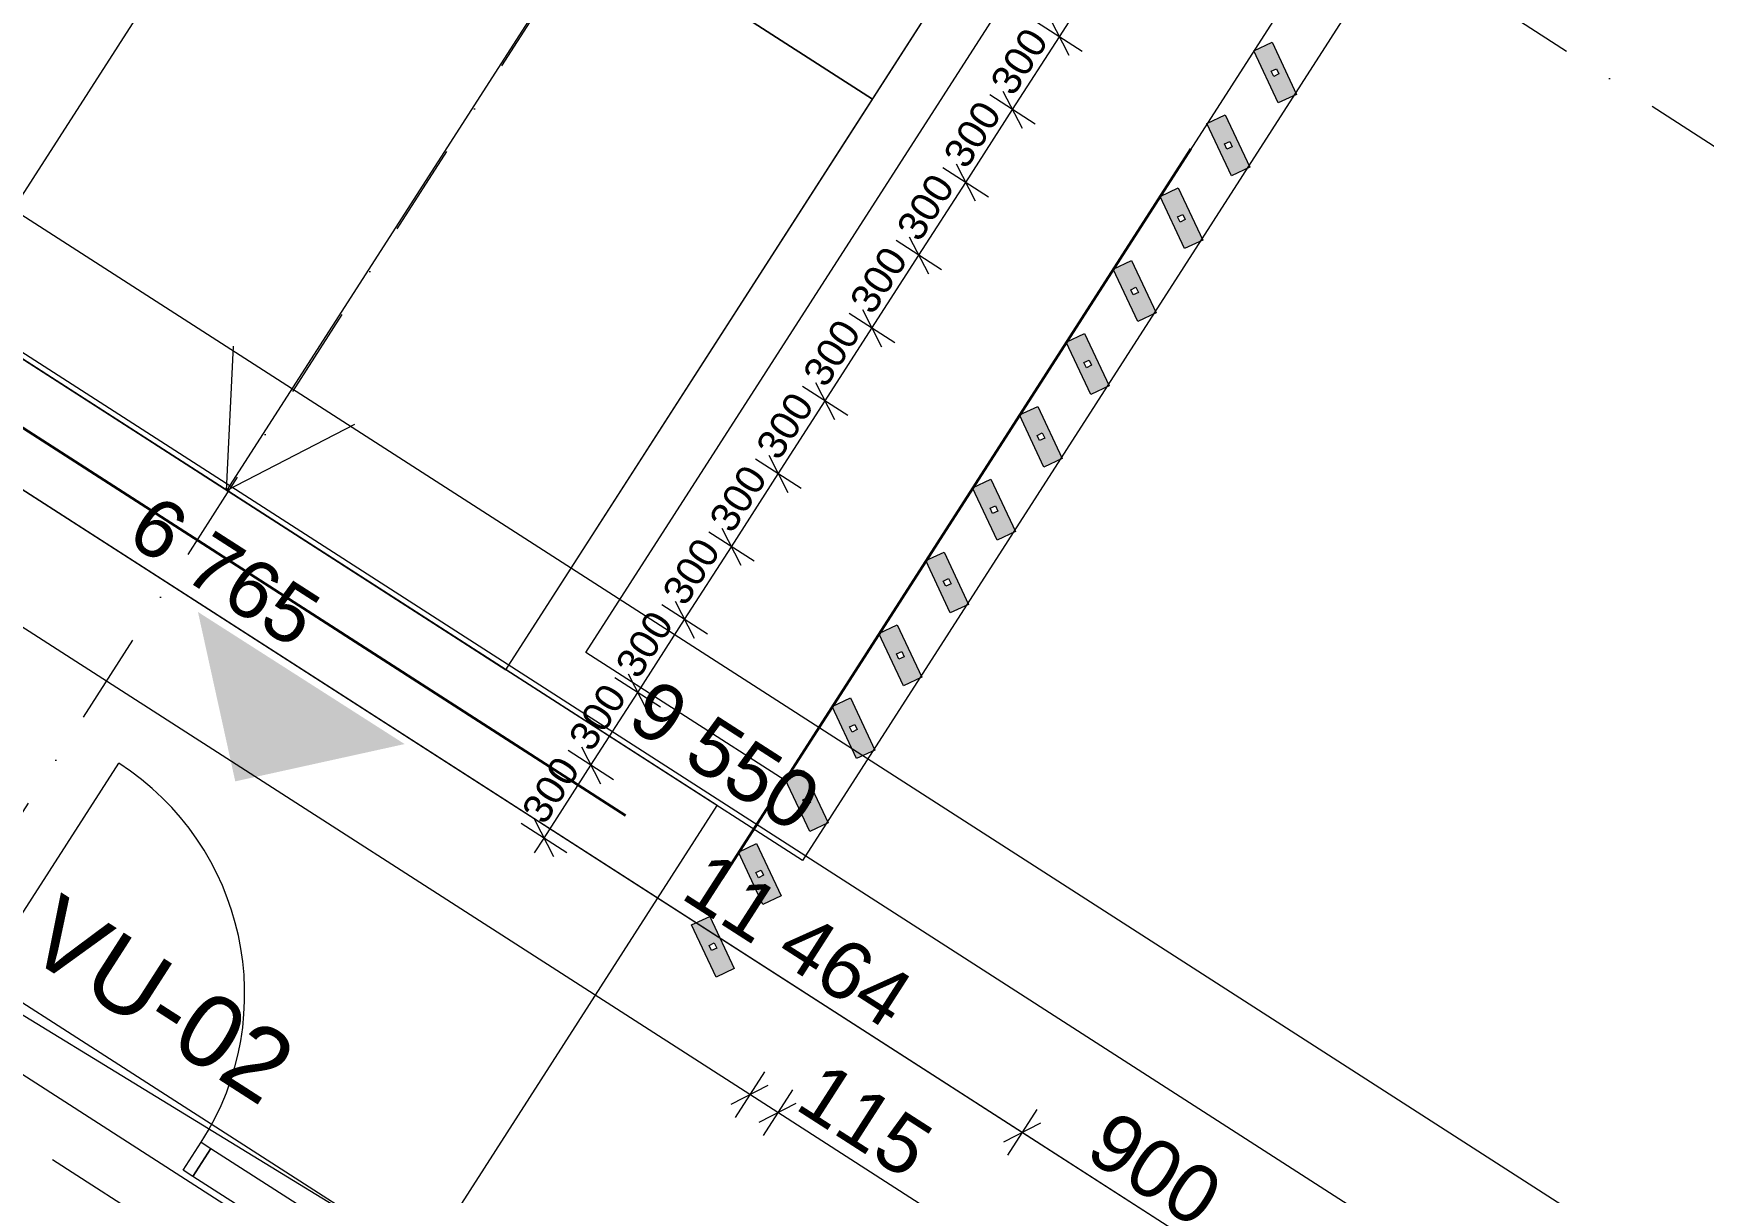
# Model space of a CAD drawing. Header units: millimetres. Extents: x 755110 to 820807, y -116979 to -66610.
# Drawn here: x 776763 to 782549, y -89749 to -85735 of the extents above; entities that cross this region are included whole.
import ezdxf

# ---------------------------------------------------------------- set-up
doc = ezdxf.new("R2010")
doc.units = ezdxf.units.MM
doc.header["$MEASUREMENT"] = 0
for name, pattern in [('Dot & Dashed', [670.277762, 317.5, -176.388889, 0, -176.388874]), ('Double Dashed', [1093.611073, 529.166651, -211.666656, 141.111112, -211.666656]), ('Katkoviiva', [6000, 3000, -3000]), ('Wipeout_Contour', [1000, 0, -1000])]:
    doc.linetypes.add(name, pattern=pattern)
for name, color, linetype, lineweight in [('New_0_Pen_No__1', 7, 'Continuous', 13), ('New_2D Drafting - General_Pen_No__21', 7, 'Continuous', 35), ('New_ARCHICAD Doors_Pen_No__1', 7, 'Continuous', 13), ('New_Dimensioning - General_Pen_No__1', 7, 'Continuous', 13), ('New_INT zoned_Pen_No__19', 255, 'Continuous', 0), ('New_Structural - Bearing_Pen_No__1', 7, 'Continuous', 13), ('New_Structural - Bearing_Pen_No__19', 255, 'Continuous', 0), ('PP_Pen_No__1', 7, 'Continuous', 13), ('PP_Pen_No__10', 134, 'Continuous', 18)]:
    doc.layers.add(name, color=color, linetype=linetype, lineweight=lineweight)
doc.layers.add('New_2D Drafting - General_Pen_No__8', color=7, linetype='Continuous', lineweight=35, true_color=0xa80f02)
doc.layers.add('New_Structural - Grid_Pen_No__61', color=7, linetype='Continuous', lineweight=20, true_color=0x6a6a6a)
doc.layers.add('New_Dimensioning - General', color=7, linetype='Continuous')
doc.layers.add('New_Structural - Bearing', color=7, linetype='Continuous')
doc.styles.add('GENERATED_STYLE_1', font='')
doc.styles.get('GENERATED_STYLE_1').set_extended_font_data('Arial')
doc.dimstyles.new('GENERATED_STYLE__1', dxfattribs={"dimtxt": 200, "dimasz": 95, "dimexe": 0.18, "dimexo": 0.0625, "dimgap": 0, "dimtad": 1, "dimdec": 0, "dimzin": 0, "dimdsep": 46, "dimtxsty": 'GENERATED_STYLE_1', "dimblk": 'ARROWHEAD_2', "dimblk1": 'ARROWHEAD_2', "dimblk2": 'ARROWHEAD_2', "dimcen": 0.09, "dimse1": 1, "dimse2": 1, "dimclrd": 7, "dimclre": 7, "dimclrt": 7, "dimadec": 0, "dimazin": 0, "dimtfac": 1, "dimtdec": 4, "dimtmove": 0, "dimatfit": 3, "dimfxl": 0, "dimtolj": 1, "dimtzin": 0, "dimarcsym": 0})
doc.dimstyles.new('GENERATED_STYLE__2', dxfattribs={"dimtxt": 100, "dimasz": 95, "dimexe": 0.18, "dimexo": 0.0625, "dimgap": 0, "dimtad": 1, "dimdec": 0, "dimzin": 0, "dimdsep": 46, "dimtxsty": 'GENERATED_STYLE_1', "dimblk": 'ARROWHEAD_2', "dimblk1": 'ARROWHEAD_2', "dimblk2": 'ARROWHEAD_2', "dimcen": 0.09, "dimse1": 1, "dimse2": 1, "dimclrd": 7, "dimclre": 7, "dimclrt": 7, "dimadec": 0, "dimazin": 0, "dimtfac": 1, "dimtdec": 4, "dimtmove": 0, "dimatfit": 3, "dimfxl": 0, "dimtolj": 1, "dimtzin": 0, "dimarcsym": 0})

# ---------------------------------------------------------------- blocks, each defined once
blk = doc.blocks.new('*D140')
at = {"layer": 'New_Dimensioning - General_Pen_No__1', "color": 7, "linetype": 'Continuous', "lineweight": 13}
for p, q in [((779277.5, -89505.5), (779405.8, -89439.4)), ((779392.3, -89393.6), (779290.9, -89551.3)), ((782660.5, -91604.8), (779341.6, -89472.4)), ((782596.4, -91637.8), (782724.6, -91571.7)), ((782711.2, -91525.9), (782609.8, -91683.6))]:
    blk.add_line(p, q, dxfattribs=at)
at = {"layer": 'New_Dimensioning - General_Pen_No__1', "color": 7, "lineweight": 13, "char_height": 200, "attachment_point": 7, "rotation": 327.28013, "style": 'GENERATED_STYLE_1'}
for s, insert in [('\\A1;{\\pql;\\fArial|b0|i0|c0|p34;115}', (779393.6, -89458.3)), ('\\A1;{\\pql;\\fArial|b0|i0|c0|p34;3\xa0945}', (780735, -90320.1))]:
    blk.add_mtext(s, dxfattribs=dict(at, insert=insert))
blk = doc.blocks.new('ARROWHEAD_2')
at = {"color": 0, "linetype": 'Continuous', "lineweight": 0}
for p, q in [((-0.378, -0.655), (0.378, 0.655)), ((0, 0), (-1, 0))]:
    blk.add_line(p, q, dxfattribs=at)
blk = doc.blocks.new('*D141')
at = {"layer": 'New_Dimensioning - General_Pen_No__1', "color": 7, "linetype": 'Continuous', "lineweight": 13}
for p, q in [((779180.7, -89443.4), (779309, -89377.2)), ((779341.6, -89472.4), (779244.9, -89410.3)), ((779277.5, -89505.5), (779405.8, -89439.4)), ((779392.3, -89393.6), (779290.9, -89551.3)), ((782660.5, -91604.8), (779341.6, -89472.4))]:
    blk.add_line(p, q, dxfattribs=at)
blk = doc.blocks.new('*D142')
at = {"layer": 'New_Dimensioning - General_Pen_No__1', "color": 7, "linetype": 'Continuous', "lineweight": 13}
for p, q in [((768823.2, -82788.9), (768951.4, -82722.7)), ((768938, -82676.9), (768836.6, -82834.6)), ((779244.9, -89410.3), (768887.3, -82755.8)), ((779180.7, -89443.4), (779309, -89377.2)), ((779295.5, -89331.4), (779194.2, -89489.2)), ((779341.6, -89472.4), (779244.9, -89410.3))]:
    blk.add_line(p, q, dxfattribs=at)
at = {"layer": 'New_Dimensioning - General_Pen_No__1', "color": 7, "lineweight": 13, "char_height": 200, "attachment_point": 7, "rotation": 327.28013, "style": 'GENERATED_STYLE_1'}
for s, insert in [('\\A1;{\\pql;\\fArial|b0|i0|c0|p34;115}', (768939.3, -82741.6)), ('\\A1;{\\pql;\\fArial|b0|i0|c0|p34;12\xa0311}', (773744.6, -85829))]:
    blk.add_mtext(s, dxfattribs=dict(at, insert=insert))
blk = doc.blocks.new('*D147')
at = {"layer": 'New_Dimensioning - General_Pen_No__1', "color": 7, "linetype": 'Continuous', "lineweight": 13}
for p, q in [((780188.4, -89541), (774496.7, -85884.3)), ((780239.1, -89462.2), (780137.7, -89619.9)), ((780124.3, -89574.1), (780252.5, -89508)), ((780945.6, -90027.5), (780188.4, -89541)), ((780996.3, -89948.7), (780894.9, -90106.4)), ((780881.5, -90060.6), (781009.7, -89994.4)), ((783278.9, -91526.6), (780945.6, -90027.5))]:
    blk.add_line(p, q, dxfattribs=at)
at = {"layer": 'New_Dimensioning - General_Pen_No__1', "color": 7, "lineweight": 13, "insert": (780397.1, -89627.6), "char_height": 200, "attachment_point": 7, "rotation": 327.28013, "style": 'GENERATED_STYLE_1'}
blk.add_mtext('\\A1;{\\pql;\\fArial|b0|i0|c0|p34;900}', dxfattribs=at)
blk = doc.blocks.new('*D148')
at = {"layer": 'New_Dimensioning - General_Pen_No__1', "color": 7, "linetype": 'Continuous', "lineweight": 13}
for p, q in [((774432.6, -85917.3), (774560.9, -85851.2)), ((780188.4, -89541), (774496.7, -85884.3)), ((780124.3, -89574.1), (780252.5, -89508))]:
    blk.add_line(p, q, dxfattribs=at)
at = {"layer": 'New_Dimensioning - General_Pen_No__1', "color": 7, "lineweight": 13, "insert": (777076.5, -87494.2), "char_height": 200, "attachment_point": 7, "rotation": 327.28013, "style": 'GENERATED_STYLE_1'}
blk.add_mtext('\\A1;{\\pql;\\fArial|b0|i0|c0|p34;6\xa0765}', dxfattribs=at)
blk = doc.blocks.new('*D149')
at = {"layer": 'New_Dimensioning - General_Pen_No__1', "color": 7, "linetype": 'Continuous', "lineweight": 13}
for p, q in [((764014.5, -79075.4), (763886.2, -79141.5)), ((763950.3, -79108.4), (763898.9, -79075.4)), ((764001, -79029.6), (763899.7, -79187.3)), ((774496.7, -85884.3), (763950.3, -79108.4)), ((774432.6, -85917.3), (774560.9, -85851.2)), ((774547.4, -85805.4), (774446, -85963.1)), ((780188.4, -89541), (774496.7, -85884.3))]:
    blk.add_line(p, q, dxfattribs=at)
at = {"layer": 'New_Dimensioning - General_Pen_No__1', "color": 7, "lineweight": 13, "insert": (768893.6, -82236.8), "char_height": 200, "attachment_point": 7, "rotation": 327.28013, "style": 'GENERATED_STYLE_1'}
blk.add_mtext('\\A1;{\\pql;\\fArial|b0|i0|c0|p34;12\xa0535}', dxfattribs=at)
blk = doc.blocks.new('*D150')
at = {"layer": 'New_Dimensioning - General_Pen_No__1', "color": 7, "linetype": 'Continuous', "lineweight": 13}
for p, q in [((774994.2, -85802.7), (775122.4, -85736.5)), ((775109, -85690.7), (775007.6, -85848.5)), ((783092.9, -90931.7), (775058.3, -85769.6)), ((783143.6, -90852.8), (783042.2, -91010.6)), ((783028.8, -90964.8), (783157.1, -90898.6)), ((783144.3, -90964.7), (783092.9, -90931.7))]:
    blk.add_line(p, q, dxfattribs=at)
at = {"layer": 'New_Dimensioning - General_Pen_No__1', "color": 7, "lineweight": 13, "insert": (778809.5, -88132.2), "char_height": 200, "attachment_point": 7, "rotation": 327.28013, "style": 'GENERATED_STYLE_1'}
blk.add_mtext('\\A1;{\\pql;\\fArial|b0|i0|c0|p34;9\xa0550}', dxfattribs=at)
blk = doc.blocks.new('*D151')
at = {"layer": 'New_Dimensioning - General_Pen_No__1', "color": 7, "linetype": 'Continuous', "lineweight": 13}
for p, q in [((763456.6, -78204.4), (763355.3, -78362.1)), ((763470.1, -78250.2), (763341.8, -78316.3)), ((763406, -78283.2), (763354.5, -78250.2)), ((775058.3, -85769.6), (763406, -78283.2)), ((774994.2, -85802.7), (775122.4, -85736.5)), ((775109, -85690.7), (775007.6, -85848.5)), ((783092.9, -90931.7), (775058.3, -85769.6))]:
    blk.add_line(p, q, dxfattribs=at)
at = {"layer": 'New_Dimensioning - General_Pen_No__1', "color": 7, "lineweight": 13, "insert": (768902.2, -81766.9), "char_height": 200, "attachment_point": 7, "rotation": 327.28013, "style": 'GENERATED_STYLE_1'}
blk.add_mtext('\\A1;{\\pql;\\fArial|b0|i0|c0|p34;13\xa0850}', dxfattribs=at)
blk = doc.blocks.new('*D152')
at = {"layer": 'New_Dimensioning - General_Pen_No__1', "color": 7, "linetype": 'Continuous', "lineweight": 13}
for p, q in [((763169.4, -77767.2), (763270.7, -77609.5)), ((763284.2, -77655.3), (763155.9, -77721.4)), ((763168.6, -77655.3), (763220, -77688.3)), ((763220, -77688.3), (783711.3, -90853.5)), ((783647.2, -90886.6), (783775.4, -90820.4)), ((783660.6, -90932.4), (783762, -90774.7)), ((783711.3, -90853.5), (783762.7, -90886.6))]:
    blk.add_line(p, q, dxfattribs=at)
at = {"layer": 'New_Dimensioning - General_Pen_No__1', "color": 7, "lineweight": 13, "insert": (773135.8, -84011.4), "char_height": 200, "attachment_point": 7, "rotation": 327.28017, "style": 'GENERATED_STYLE_1'}
blk.add_mtext('\\A1;{\\pql;\\fArial|b0|i0|c0|p34;24\xa0356}', dxfattribs=at)
blk = doc.blocks.new('*D153')
at = {"layer": 'New_Dimensioning - General_Pen_No__1', "color": 7, "linetype": 'Continuous', "lineweight": 13}
for p, q in [((780487.2, -98283.9), (783351.9, -93825)), ((780566.1, -98334.5), (780408.4, -98233.2)), ((780454.2, -98219.7), (780520.3, -98348)), ((780228.9, -98686), (780487.2, -98283.9)), ((780307.7, -98736.7), (780150, -98635.4)), ((780195.8, -98621.9), (780261.9, -98750.2)), ((780195.8, -98737.5), (780228.9, -98686))]:
    blk.add_line(p, q, dxfattribs=at)
at = {"layer": 'New_Dimensioning - General_Pen_No__1', "color": 7, "lineweight": 13, "insert": (779929.6, -99077.9), "char_height": 200, "attachment_point": 7, "rotation": 57.28022, "style": 'GENERATED_STYLE_1'}
blk.add_mtext('\\A1;{\\pql;\\fArial|b0|i0|c0|p34;478}', dxfattribs=at)
blk = doc.blocks.new('*D154')
at = {"layer": 'New_Dimensioning - General_Pen_No__1', "color": 7, "linetype": 'Continuous', "lineweight": 13}
for p, q in [((783318.8, -93760.9), (783385, -93889.2)), ((780487.2, -98283.9), (783351.9, -93825)), ((780454.2, -98219.7), (780520.3, -98348))]:
    blk.add_line(p, q, dxfattribs=at)
at = {"layer": 'New_Dimensioning - General_Pen_No__1', "color": 7, "lineweight": 13, "char_height": 200, "attachment_point": 7, "rotation": 57.28022, "style": 'GENERATED_STYLE_1'}
for s, insert in [('\\A1;{\\pql;\\fArial|b0|i0|c0|p34;478}', (783052.6, -94216.9)), ('\\A1;{\\pql;\\fArial|b0|i0|c0|p34;5\xa0300}', (781701.1, -96320.5))]:
    blk.add_mtext(s, dxfattribs=dict(at, insert=insert))
blk = doc.blocks.new('*D155')
at = {"layer": 'New_Dimensioning - General_Pen_No__1', "color": 7, "linetype": 'Continuous', "lineweight": 13}
for p, q in [((783689.2, -93473.6), (783531.4, -93372.2)), ((783643.4, -93487.1), (783577.2, -93358.8)), ((783610.3, -93422.9), (783643.3, -93371.5)), ((783351.9, -93825), (783610.3, -93422.9)), ((783430.8, -93875.7), (783273, -93774.4)), ((783318.8, -93760.9), (783385, -93889.2)), ((780487.2, -98283.9), (783351.9, -93825))]:
    blk.add_line(p, q, dxfattribs=at)
blk = doc.blocks.new('*D226')
at = {"layer": 'New_Dimensioning - General_Pen_No__1', "color": 7, "linetype": 'Continuous', "lineweight": 13}
for p, q in [((774496.7, -85884.3), (770416.3, -83262.7)), ((774432.6, -85917.3), (774560.9, -85851.2)), ((774547.4, -85805.4), (774446, -85963.1)), ((784142, -92081.1), (774496.7, -85884.3)), ((784192.7, -92002.3), (784091.3, -92160)), ((784077.9, -92114.2), (784206.1, -92048.1)), ((784193.4, -92114.2), (784142, -92081.1))]:
    blk.add_line(p, q, dxfattribs=at)
at = {"layer": 'New_Dimensioning - General_Pen_No__1', "color": 7, "lineweight": 13, "insert": (778997.9, -88728.6), "char_height": 200, "attachment_point": 7, "rotation": 327.28013, "style": 'GENERATED_STYLE_1'}
blk.add_mtext('\\A1;{\\pql;\\fArial|b0|i0|c0|p34;11\xa0464}', dxfattribs=at)
blk = doc.blocks.new('*D262')
at = {"layer": 'New_Dimensioning - General_Pen_No__1', "color": 7, "linetype": 'Continuous', "lineweight": 13}
for p, q in [((778694.3, -88269.5), (778856.6, -88017.1)), ((778773.2, -88320.2), (778615.5, -88218.7)), ((778661.3, -88205.3), (778727.4, -88333.6)), ((778532, -88521.8), (778694.3, -88269.5)), ((778499, -88457.6), (778565.1, -88585.9)), ((778610.9, -88572.5), (778453.2, -88471)), ((778499, -88573.2), (778532, -88521.8))]:
    blk.add_line(p, q, dxfattribs=at)
at = {"layer": 'New_Dimensioning - General_Pen_No__1', "color": 7, "lineweight": 13, "insert": (778534.8, -88480.5), "char_height": 100, "attachment_point": 7, "rotation": 57.24898, "style": 'GENERATED_STYLE_1'}
blk.add_mtext('\\A1;{\\pql;\\fArial|b0|i0|c0|p34;300}', dxfattribs=at)
blk = doc.blocks.new('*D263')
at = {"layer": 'New_Dimensioning - General_Pen_No__1', "color": 7, "linetype": 'Continuous', "lineweight": 13}
for p, q in [((778856.6, -88017.1), (779018.9, -87764.8)), ((778935.5, -88067.9), (778777.8, -87966.4)), ((778823.6, -87953), (778889.7, -88081.3)), ((778694.3, -88269.5), (778856.6, -88017.1)), ((778661.3, -88205.3), (778727.4, -88333.6))]:
    blk.add_line(p, q, dxfattribs=at)
at = {"layer": 'New_Dimensioning - General_Pen_No__1', "color": 7, "lineweight": 13, "insert": (778697.1, -88228.2), "char_height": 100, "attachment_point": 7, "rotation": 57.24898, "style": 'GENERATED_STYLE_1'}
blk.add_mtext('\\A1;{\\pql;\\fArial|b0|i0|c0|p34;300}', dxfattribs=at)
blk = doc.blocks.new('*D264')
at = {"layer": 'New_Dimensioning - General_Pen_No__1', "color": 7, "linetype": 'Continuous', "lineweight": 13}
for p, q in [((778985.9, -87700.7), (779052, -87829)), ((778856.6, -88017.1), (779018.9, -87764.8)), ((778823.6, -87953), (778889.7, -88081.3))]:
    blk.add_line(p, q, dxfattribs=at)
at = {"layer": 'New_Dimensioning - General_Pen_No__1', "color": 7, "lineweight": 13, "insert": (778859.4, -87975.9), "char_height": 100, "attachment_point": 7, "rotation": 57.24898, "style": 'GENERATED_STYLE_1'}
blk.add_mtext('\\A1;{\\pql;\\fArial|b0|i0|c0|p34;300}', dxfattribs=at)
blk = doc.blocks.new('*D265')
at = {"layer": 'New_Dimensioning - General_Pen_No__1', "color": 7, "linetype": 'Continuous', "lineweight": 13}
for p, q in [((779260.1, -87563.2), (779102.4, -87461.8)), ((779148.2, -87448.4), (779214.3, -87576.7)), ((779018.9, -87764.8), (779181.2, -87512.5)), ((778985.9, -87700.7), (779052, -87829)), ((779097.8, -87815.6), (778940.1, -87714.1)), ((778856.6, -88017.1), (779018.9, -87764.8))]:
    blk.add_line(p, q, dxfattribs=at)
at = {"layer": 'New_Dimensioning - General_Pen_No__1', "color": 7, "lineweight": 13, "insert": (779021.7, -87723.6), "char_height": 100, "attachment_point": 7, "rotation": 57.24898, "style": 'GENERATED_STYLE_1'}
blk.add_mtext('\\A1;{\\pql;\\fArial|b0|i0|c0|p34;300}', dxfattribs=at)
blk = doc.blocks.new('*D266')
at = {"layer": 'New_Dimensioning - General_Pen_No__1', "color": 7, "linetype": 'Continuous', "lineweight": 13}
for p, q in [((779343.5, -87260.2), (779505.8, -87007.9)), ((779422.4, -87310.9), (779264.7, -87209.5)), ((779310.5, -87196.1), (779376.5, -87324.4)), ((779181.2, -87512.5), (779343.5, -87260.2)), ((779260.1, -87563.2), (779102.4, -87461.8)), ((779148.2, -87448.4), (779214.3, -87576.7)), ((779018.9, -87764.8), (779181.2, -87512.5))]:
    blk.add_line(p, q, dxfattribs=at)
at = {"layer": 'New_Dimensioning - General_Pen_No__1', "color": 7, "lineweight": 13, "insert": (779184, -87471.3), "char_height": 100, "attachment_point": 7, "rotation": 57.24898, "style": 'GENERATED_STYLE_1'}
blk.add_mtext('\\A1;{\\pql;\\fArial|b0|i0|c0|p34;300}', dxfattribs=at)
blk = doc.blocks.new('*D267')
at = {"layer": 'New_Dimensioning - General_Pen_No__1', "color": 7, "linetype": 'Continuous', "lineweight": 13}
for p, q in [((779505.8, -87007.9), (779668.1, -86755.6)), ((779472.8, -86943.8), (779538.8, -87072.1)), ((779343.5, -87260.2), (779505.8, -87007.9)), ((779584.6, -87058.6), (779427, -86957.2)), ((779310.5, -87196.1), (779376.5, -87324.4))]:
    blk.add_line(p, q, dxfattribs=at)
at = {"layer": 'New_Dimensioning - General_Pen_No__1', "color": 7, "lineweight": 13, "insert": (779346.3, -87219), "char_height": 100, "attachment_point": 7, "rotation": 57.24898, "style": 'GENERATED_STYLE_1'}
blk.add_mtext('\\A1;{\\pql;\\fArial|b0|i0|c0|p34;300}', dxfattribs=at)
blk = doc.blocks.new('*D268')
at = {"layer": 'New_Dimensioning - General_Pen_No__1', "color": 7, "linetype": 'Continuous', "lineweight": 13}
for p, q in [((779635.1, -86691.4), (779701.1, -86819.8)), ((779505.8, -87007.9), (779668.1, -86755.6)), ((779472.8, -86943.8), (779538.8, -87072.1)), ((779584.6, -87058.6), (779427, -86957.2))]:
    blk.add_line(p, q, dxfattribs=at)
at = {"layer": 'New_Dimensioning - General_Pen_No__1', "color": 7, "lineweight": 13, "insert": (779508.5, -86966.7), "char_height": 100, "attachment_point": 7, "rotation": 57.24898, "style": 'GENERATED_STYLE_1'}
blk.add_mtext('\\A1;{\\pql;\\fArial|b0|i0|c0|p34;300}', dxfattribs=at)
blk = doc.blocks.new('*D269')
at = {"layer": 'New_Dimensioning - General_Pen_No__1', "color": 7, "linetype": 'Continuous', "lineweight": 13}
for p, q in [((779830.4, -86503.3), (779992.7, -86251)), ((779909.2, -86554), (779751.5, -86452.6)), ((779797.4, -86439.1), (779863.4, -86567.5)), ((779668.1, -86755.6), (779830.4, -86503.3)), ((779746.9, -86806.3), (779589.3, -86704.9)), ((779635.1, -86691.4), (779701.1, -86819.8)), ((779505.8, -87007.9), (779668.1, -86755.6))]:
    blk.add_line(p, q, dxfattribs=at)
at = {"layer": 'New_Dimensioning - General_Pen_No__1', "color": 7, "lineweight": 13, "insert": (779670.8, -86714.4), "char_height": 100, "attachment_point": 7, "rotation": 57.24898, "style": 'GENERATED_STYLE_1'}
blk.add_mtext('\\A1;{\\pql;\\fArial|b0|i0|c0|p34;300}', dxfattribs=at)
blk = doc.blocks.new('*D270')
at = {"layer": 'New_Dimensioning - General_Pen_No__1', "color": 7, "linetype": 'Continuous', "lineweight": 13}
for p, q in [((779992.7, -86251), (780155, -85998.7)), ((780071.5, -86301.7), (779913.8, -86200.3)), ((779959.6, -86186.8), (780025.7, -86315.1)), ((779830.4, -86503.3), (779992.7, -86251)), ((779797.4, -86439.1), (779863.4, -86567.5))]:
    blk.add_line(p, q, dxfattribs=at)
at = {"layer": 'New_Dimensioning - General_Pen_No__1', "color": 7, "lineweight": 13, "insert": (779833.1, -86462.1), "char_height": 100, "attachment_point": 7, "rotation": 57.24898, "style": 'GENERATED_STYLE_1'}
blk.add_mtext('\\A1;{\\pql;\\fArial|b0|i0|c0|p34;300}', dxfattribs=at)
blk = doc.blocks.new('*D271')
at = {"layer": 'New_Dimensioning - General_Pen_No__1', "color": 7, "linetype": 'Continuous', "lineweight": 13}
for p, q in [((780155, -85998.7), (780317.3, -85746.4)), ((780233.8, -86049.4), (780076.1, -85948)), ((780121.9, -85934.5), (780188, -86062.8)), ((779992.7, -86251), (780155, -85998.7)), ((780071.5, -86301.7), (779913.8, -86200.3)), ((779959.6, -86186.8), (780025.7, -86315.1))]:
    blk.add_line(p, q, dxfattribs=at)
at = {"layer": 'New_Dimensioning - General_Pen_No__1', "color": 7, "lineweight": 13, "insert": (779995.4, -86209.7), "char_height": 100, "attachment_point": 7, "rotation": 57.24898, "style": 'GENERATED_STYLE_1'}
blk.add_mtext('\\A1;{\\pql;\\fArial|b0|i0|c0|p34;300}', dxfattribs=at)
blk = doc.blocks.new('*D272')
at = {"layer": 'New_Dimensioning - General_Pen_No__1', "color": 7, "linetype": 'Continuous', "lineweight": 13}
for p, q in [((780284.2, -85682.2), (780350.3, -85810.5)), ((780155, -85998.7), (780317.3, -85746.4)), ((780233.8, -86049.4), (780076.1, -85948)), ((780121.9, -85934.5), (780188, -86062.8))]:
    blk.add_line(p, q, dxfattribs=at)
at = {"layer": 'New_Dimensioning - General_Pen_No__1', "color": 7, "lineweight": 13, "insert": (780157.7, -85957.4), "char_height": 100, "attachment_point": 7, "rotation": 57.24898, "style": 'GENERATED_STYLE_1'}
blk.add_mtext('\\A1;{\\pql;\\fArial|b0|i0|c0|p34;300}', dxfattribs=at)
blk = doc.blocks.new('*D273')
at = {"layer": 'New_Dimensioning - General_Pen_No__1', "color": 7, "linetype": 'Continuous', "lineweight": 13}
for p, q in [((780446.5, -85429.9), (780512.6, -85558.2)), ((780317.3, -85746.4), (780479.6, -85494.1)), ((780396.1, -85797.1), (780238.4, -85695.7)), ((780284.2, -85682.2), (780350.3, -85810.5)), ((780155, -85998.7), (780317.3, -85746.4))]:
    blk.add_line(p, q, dxfattribs=at)
at = {"layer": 'New_Dimensioning - General_Pen_No__1', "color": 7, "lineweight": 13, "insert": (780320, -85705.1), "char_height": 100, "attachment_point": 7, "rotation": 57.24898, "style": 'GENERATED_STYLE_1'}
blk.add_mtext('\\A1;{\\pql;\\fArial|b0|i0|c0|p34;300}', dxfattribs=at)
blk = doc.blocks.new('*D274')
at = {"layer": 'New_Dimensioning - General_Pen_No__1', "color": 7, "linetype": 'Continuous', "lineweight": 13}
for p, q in [((780641.9, -85241.8), (780804.2, -84989.4)), ((780720.7, -85292.5), (780563, -85191)), ((780608.8, -85177.6), (780674.9, -85305.9)), ((780479.6, -85494.1), (780641.9, -85241.8)), ((780558.4, -85544.8), (780400.7, -85443.3)), ((780446.5, -85429.9), (780512.6, -85558.2)), ((780317.3, -85746.4), (780479.6, -85494.1))]:
    blk.add_line(p, q, dxfattribs=at)
at = {"layer": 'New_Dimensioning - General_Pen_No__1', "color": 7, "lineweight": 13, "insert": (780482.3, -85452.8), "char_height": 100, "attachment_point": 7, "rotation": 57.24898, "style": 'GENERATED_STYLE_1'}
blk.add_mtext('\\A1;{\\pql;\\fArial|b0|i0|c0|p34;300}', dxfattribs=at)

msp = doc.modelspace()

# ---------------------------------------------------------------- hatches: boundary and pattern name
at = {"layer": 'New_2D Drafting - General_Pen_No__8', "linetype": 'Continuous', "lineweight": 35, "true_color": 0xa80f02}
msp.add_hatch(color=14, dxfattribs=at).paths.add_polyline_path([(777333.3, -87738.6), (778049.2, -88196.1), (777462.5, -88325.3)])
at = {"layer": 'New_Structural - Bearing', "linetype": 'Continuous', "lineweight": 0, "true_color": 0x000000}
for points in [[(781053.8, -85765), (780990.4, -85794.7), (781075.4, -85975.8), (781138.8, -85946)], [(780891.5, -86017.3), (780828.1, -86047), (780913.1, -86228.1), (780976.5, -86198.3)], [(780729.2, -86269.6), (780665.8, -86299.3), (780750.8, -86480.4), (780814.2, -86450.6)], [(780566.9, -86521.9), (780503.5, -86551.7), (780588.5, -86732.7), (780651.9, -86703)], [(780404.6, -86774.2), (780341.2, -86804), (780426.2, -86985), (780489.6, -86955.3)], [(780242.3, -87026.5), (780178.9, -87056.3), (780263.9, -87237.3), (780327.3, -87207.6)], [(780080, -87278.8), (780016.7, -87308.6), (780101.6, -87489.6), (780165, -87459.9)], [(779917.7, -87531.1), (779854.4, -87560.9), (779939.3, -87741.9), (780002.7, -87712.2)], [(779755.4, -87783.5), (779692.1, -87813.2), (779777.1, -87994.2), (779840.4, -87964.5)], [(779593.1, -88035.8), (779529.8, -88065.5), (779614.8, -88246.6), (779678.1, -88216.8)], [(779430.8, -88288.1), (779367.5, -88317.8), (779452.5, -88498.9), (779515.8, -88469.1)], [(779268.5, -88540.4), (779205.2, -88570.1), (779290.2, -88751.2), (779353.5, -88721.4)], [(779106.2, -88792.7), (779042.9, -88822.4), (779127.9, -89003.5), (779191.2, -88973.7)]]:
    msp.add_hatch(color=18, dxfattribs=at).paths.add_polyline_path(points)

# ---------------------------------------------------------------- linework, layer by layer
at = {"layer": 'New_0_Pen_No__1', "color": 7, "linetype": 'Continuous', "lineweight": 13}
for p, q in [((779973.2, -83363.4), (777432.7, -87317.7)), ((777432.7, -87317.7), (777456.5, -86818.2)), ((777432.7, -87317.7), (777877.1, -87088.5))]:
    msp.add_line(p, q, dxfattribs=at)
at = {"layer": 'New_0_Pen_No__1', "color": 7, "linetype": 'Continuous', "lineweight": 13, "flags": 128}
for points in [[(777735.6, -84719), (779670.3, -85962.1), (780940.6, -83985), (779005.9, -82741.9)], [(778400.1, -87939.2), (780940.6, -83985), (781967.6, -84644.8), (779427.1, -88599)], [(778676.5, -87879), (781000.7, -84261.3), (781691.2, -84704.9), (779366.9, -88322.6)], [(778400.1, -87939.2), (779670.3, -85962.1), (777735.6, -84719), (776465.4, -86696.2)], [(775452, -88273.5), (778118.6, -89986.8), (779132, -88409.4), (776465.4, -86696.2)]]:
    msp.add_lwpolyline(points, close=True, dxfattribs=at)
at = {"layer": 'New_ARCHICAD Doors_Pen_No__1', "color": 7, "linetype": 'Continuous', "lineweight": 13}
for p, q in [((776545.2, -89061.5), (777058.7, -88262.2)), ((777282.3, -89671.7), (777344.4, -89575)), ((777378.1, -89596.6), (777315.9, -89693.3)), ((777344.4, -89575), (777378.1, -89596.6)), ((777315.9, -89693.3), (777282.3, -89671.7))]:
    msp.add_line(p, q, dxfattribs=at)
at = {"layer": 'New_ARCHICAD Doors_Pen_No__1', "color": 7, "linetype": 'Continuous', "lineweight": 13, "flags": 128}
msp.add_lwpolyline([(777803.9, -90006.9), (777315.9, -89693.3), (777378.1, -89596.6), (777866.1, -89910.1)], close=True, dxfattribs=at)
at = {"layer": 'New_ARCHICAD Doors_Pen_No__1', "color": 7, "linetype": 'Continuous', "lineweight": 13}
msp.add_arc((776545.2, -89061.5), 950, 327.28017, 57.28017, dxfattribs=at)
at = {"layer": 'New_INT zoned_Pen_No__19', "color": 255, "linetype": 'Continuous', "lineweight": 0, "flags": 128}
msp.add_lwpolyline([(774859.3, -89917.3), (775436.5, -92538), (775756.2, -93962), (777117.6, -93662.2), (776864.3, -92512), (777313.3, -92413.1), (778435.7, -90666), (777722.4, -90207.7), (777825.1, -90047.8), (776436.9, -89155.9), (776334.2, -89315.8), (775563.8, -88820.8)], close=True, dxfattribs=at)
at = {"layer": 'New_Structural - Bearing_Pen_No__1', "color": 7, "linetype": 'Continuous', "lineweight": 13, "flags": 128}
for points in [[(781053.8, -85765), (781138.8, -85946), (781075.4, -85975.8), (780990.4, -85794.7)], [(780891.5, -86017.3), (780976.5, -86198.3), (780913.1, -86228.1), (780828.1, -86047)], [(780729.2, -86269.6), (780814.2, -86450.6), (780750.8, -86480.4), (780665.8, -86299.3)], [(780566.9, -86521.9), (780651.9, -86703), (780588.5, -86732.7), (780503.5, -86551.7)], [(780404.6, -86774.2), (780489.6, -86955.3), (780426.2, -86985), (780341.2, -86804)], [(780242.3, -87026.5), (780327.3, -87207.6), (780263.9, -87237.3), (780178.9, -87056.3)], [(780080, -87278.8), (780165, -87459.9), (780101.6, -87489.6), (780016.7, -87308.6)], [(779917.7, -87531.1), (780002.7, -87712.2), (779939.3, -87741.9), (779854.4, -87560.9)], [(779755.4, -87783.5), (779840.4, -87964.5), (779777.1, -87994.2), (779692.1, -87813.2)], [(779593.1, -88035.8), (779678.1, -88216.8), (779614.8, -88246.6), (779529.8, -88065.5)], [(779430.8, -88288.1), (779515.8, -88469.1), (779452.5, -88498.9), (779367.5, -88317.8)], [(779268.5, -88540.4), (779353.5, -88721.4), (779290.2, -88751.2), (779205.2, -88570.1)], [(779106.2, -88792.7), (779191.2, -88973.7), (779127.9, -89003.5), (779042.9, -88822.4)]]:
    msp.add_lwpolyline(points, close=True, dxfattribs=at)
at = {"layer": 'New_Structural - Bearing_Pen_No__19', "color": 255, "linetype": 'Continuous', "lineweight": 0, "flags": 128}
msp.add_lwpolyline([(758723.5, -84777.8), (770350.1, -92311.5), (770268.2, -92438.9), (770843, -95044), (771061, -95917.6), (777673.3, -94461.4), (781872.3, -93536.6), (782389.9, -92731), (778091.6, -90028.9), (778118.6, -89986.8), (769070.3, -84452.8), (769170.3, -84297.1), (761981.4, -79679.7)], close=True, dxfattribs=at)

# ---------------------------------------------------------------- texts
at = {"layer": 'New_0_Pen_No__1', "color": 7, "lineweight": 13, "insert": (776857.6, -88708.5), "char_height": 250, "attachment_point": 1, "rotation": 327.28017, "style": 'GENERATED_STYLE_1'}
msp.add_mtext('\\A1;{\\pql;\\pt0,1000;\\fArial|b0|i0|c0|p34;VU-02\\fArial|b0|i0|c0|p34;\\A1{\\H.66x;\\S^  ;}\\fArial|b0|i0|c0|p34;\\fArial|b0|i0|c0|p34;\\A1{\\H.66x;\\S^  ;}\\fArial|b0|i0|c0|p34; \\fArial|b0|i0|c0|p34;\\fArial|b0|i0|c0|p34;\\fArial|b0|i0|c0|p34;\\fArial|b0|i0|c0|p34;\\fArial|b0|i0|c0|p34;\\fArial|b0|i0|c0|p34;\\fArial|b0|i0|c0|p34;\\fArial|b0|i0|c0|p34;\\fArial|b0|i0|c0|p34;\\fArial|b0|i0|c0|p34;\\fArial|b0|i0|c0|p34;\\fArial|b0|i0|c0|p34;\\fArial|b0|i0|c0|p34;\\fArial|b0|i0|c0|p34;\\fArial|b0|i0|c0|p34;\\fArial|b0|i0|c0|p34;\\fArial|b0|i0|c0|p34;\\fArial|b0|i0|c0|p34;\\fArial|b0|i0|c0|p34;\\fArial|b0|i0|c0|p34;\\fArial|b0|i0|c0|p34;\\fArial|b0|i0|c0|p34;\\fArial|b0|i0|c0|p34;\\fArial|b0|i0|c0|p34;\\fArial|b0|i0|c0|p34;\\fArial|b0|i0|c0|p34;\\fArial|b0|i0|c0|p34;\\fArial|b0|i0|c0|p34;\\fArial|b0|i0|c0|p34;\\fArial|b0|i0|c0|p34;\\fArial|b0|i0|c0|p34;\\fArial|b0|i0|c0|p34;\\fArial|b0|i0|c0|p34;\\fArial|b0|i0|c0|p34;\\fArial|b0|i0|c0|p34;\\fArial|b0|i0|c0|p34;\\fArial|b0|i0|c0|p34;\\fArial|b0|i0|c0|p34;\\fArial|b0|i0|c0|p34;\\fArial|b0|i0|c0|p34;\\fArial|b0|i0|c0|p34;\\fArial|b0|i0|c0|p34;\\fArial|b0|i0|c0|p34;}', dxfattribs=at)

# ---------------------------------------------------------------- dimensions: what is measured, and where the dimension line sits
at = {"layer": 'New_Dimensioning - General', "color": 7, "linetype": 'Continuous', "lineweight": 13}
for base, p1, p2, picture, middle in [((779341.6, -89472.4), (781853.1, -92861.5), (777387.1, -92514.6), '*D140', (781078.1, -90421.7)), ((779244.9, -89410.3), (777387.1, -92514.6), (778437.4, -90667), '*D141', (779640.1, -89497.8))]:
    dim = msp.add_linear_dim(base=base, p1=p1, p2=p2, angle=147.28013, dimstyle='GENERATED_STYLE__1', dxfattribs=at)
    dim.commit()
    dim.dimension.update_dxf_attribs({"geometry": picture, "text_midpoint": middle, "dimtype": 160, "text_rotation": 327.28013})

# ---------------------------------------------------------------- next in the draw order: wipeouts: each hides what was drawn before it
at = {"color": 254, "linetype": 'Wipeout_Contour', "lineweight": 0, "ltscale": 3143082.947637388}
msp.add_wipeout([(781069.4, -85857.1), (781051.3, -85865.6), (781059.8, -85883.7), (781077.9, -85875.2)], dxfattribs=at).dxf.layer = 'New_Structural - Bearing'
at = {"color": 254, "linetype": 'Wipeout_Contour', "lineweight": 0, "ltscale": 3142548.12295876}
msp.add_wipeout([(780907.1, -86109.4), (780889, -86117.9), (780897.5, -86136), (780915.6, -86127.5)], dxfattribs=at).dxf.layer = 'New_Structural - Bearing'
at = {"color": 254, "linetype": 'Wipeout_Contour', "lineweight": 0, "ltscale": 3142013.665548627}
msp.add_wipeout([(780744.8, -86361.7), (780726.7, -86370.2), (780735.2, -86388.3), (780753.3, -86379.8)], dxfattribs=at).dxf.layer = 'New_Structural - Bearing'
at = {"color": 254, "linetype": 'Wipeout_Contour', "lineweight": 0, "ltscale": 3141479.575594438}
msp.add_wipeout([(780582.5, -86614), (780564.4, -86622.5), (780572.9, -86640.6), (780591, -86632.1)], dxfattribs=at).dxf.layer = 'New_Structural - Bearing'
at = {"color": 254, "linetype": 'Wipeout_Contour', "lineweight": 0, "ltscale": 3140945.853283641}
msp.add_wipeout([(780420.2, -86866.3), (780402.1, -86874.8), (780410.6, -86892.9), (780428.7, -86884.4)], dxfattribs=at).dxf.layer = 'New_Structural - Bearing'
at = {"color": 254, "linetype": 'Wipeout_Contour', "lineweight": 0, "ltscale": 3140412.498803683}
msp.add_wipeout([(780257.9, -87118.6), (780239.8, -87127.1), (780248.3, -87145.2), (780266.4, -87136.7)], dxfattribs=at).dxf.layer = 'New_Structural - Bearing'
at = {"color": 254, "linetype": 'Wipeout_Contour', "lineweight": 0, "ltscale": 3139879.512342008}
msp.add_wipeout([(780095.6, -87370.9), (780077.5, -87379.4), (780086, -87397.5), (780104.1, -87389)], dxfattribs=at).dxf.layer = 'New_Structural - Bearing'
at = {"color": 254, "linetype": 'Wipeout_Contour', "lineweight": 0, "ltscale": 3139346.894086058}
msp.add_wipeout([(779933.3, -87623.2), (779915.2, -87631.7), (779923.7, -87649.8), (779941.8, -87641.3)], dxfattribs=at).dxf.layer = 'New_Structural - Bearing'
at = {"color": 254, "linetype": 'Wipeout_Contour', "lineweight": 0, "ltscale": 3138814.644223273}
msp.add_wipeout([(779771, -87875.5), (779752.9, -87884), (779761.4, -87902.2), (779779.5, -87893.7)], dxfattribs=at).dxf.layer = 'New_Structural - Bearing'
at = {"color": 254, "linetype": 'Wipeout_Contour', "lineweight": 0, "ltscale": 3138282.76294109}
msp.add_wipeout([(779608.7, -88127.9), (779590.6, -88136.4), (779599.1, -88154.5), (779617.2, -88146)], dxfattribs=at).dxf.layer = 'New_Structural - Bearing'
at = {"color": 254, "linetype": 'Wipeout_Contour', "lineweight": 0, "ltscale": 3137751.250426944}
msp.add_wipeout([(779446.4, -88380.2), (779428.3, -88388.7), (779436.8, -88406.8), (779454.9, -88398.3)], dxfattribs=at).dxf.layer = 'New_Structural - Bearing'
at = {"color": 254, "linetype": 'Wipeout_Contour', "lineweight": 0, "ltscale": 3137220.106868267}
msp.add_wipeout([(779284.1, -88632.5), (779266, -88641), (779274.5, -88659.1), (779292.6, -88650.6)], dxfattribs=at).dxf.layer = 'New_Structural - Bearing'
at = {"color": 254, "linetype": 'Wipeout_Contour', "lineweight": 0, "ltscale": 3136689.332452488}
msp.add_wipeout([(779121.9, -88884.8), (779103.7, -88893.3), (779112.2, -88911.4), (779130.4, -88902.9)], dxfattribs=at).dxf.layer = 'New_Structural - Bearing'

# ---------------------------------------------------------------- next in the draw order: linework, layer by layer
at = {"layer": 'New_2D Drafting - General_Pen_No__21', "color": 7, "linetype": 'Katkoviiva', "lineweight": 35}
msp.add_lwpolyline([(775493.3, -88062.3), (776290.5, -86821.5), (779150.7, -88659.1), (781799.3, -84536.7), (786849.7, -87781.4), (779125, -99825.5)], dxfattribs=at)
at = {"layer": 'New_Structural - Bearing_Pen_No__1', "color": 7, "linetype": 'Continuous', "lineweight": 13, "flags": 128}
for points in [[(781069.4, -85857.1), (781077.9, -85875.2), (781059.8, -85883.7), (781051.3, -85865.6)], [(780907.1, -86109.4), (780915.6, -86127.5), (780897.5, -86136), (780889, -86117.9)], [(780744.8, -86361.7), (780753.3, -86379.8), (780735.2, -86388.3), (780726.7, -86370.2)], [(780582.5, -86614), (780591, -86632.1), (780572.9, -86640.6), (780564.4, -86622.5)], [(780420.2, -86866.3), (780428.7, -86884.4), (780410.6, -86892.9), (780402.1, -86874.8)], [(780257.9, -87118.6), (780266.4, -87136.7), (780248.3, -87145.2), (780239.8, -87127.1)], [(780095.6, -87370.9), (780104.1, -87389), (780086, -87397.5), (780077.5, -87379.4)], [(779933.3, -87623.2), (779941.8, -87641.3), (779923.7, -87649.8), (779915.2, -87631.7)], [(779771, -87875.5), (779779.5, -87893.7), (779761.4, -87902.2), (779752.9, -87884)], [(779608.7, -88127.9), (779617.2, -88146), (779599.1, -88154.5), (779590.6, -88136.4)], [(779446.4, -88380.2), (779454.9, -88398.3), (779436.8, -88406.8), (779428.3, -88388.7)], [(779284.1, -88632.5), (779292.6, -88650.6), (779274.5, -88659.1), (779266, -88641)], [(779121.9, -88884.8), (779130.4, -88902.9), (779112.2, -88911.4), (779103.7, -88893.3)]]:
    msp.add_lwpolyline(points, close=True, dxfattribs=at)
at = {"layer": 'New_Structural - Grid_Pen_No__61', "color": 251, "linetype": 'Double Dashed', "lineweight": 20, "true_color": 0x6a6a6a}
msp.add_line((761188.3, -79585.5), (783276.9, -93776.9), dxfattribs=at)
at = {"layer": 'PP_Pen_No__1', "color": 7, "linetype": 'Dot & Dashed', "lineweight": 13}
msp.add_line((777858.7, -83088.1), (785820.7, -88203.6), dxfattribs=at)
at = {"layer": 'PP_Pen_No__10', "color": 134, "linetype": 'Dot & Dashed', "lineweight": 18}
msp.add_line((776574.3, -88667.4), (780200.7, -83023.1), dxfattribs=at)

# ---------------------------------------------------------------- next in the draw order: dimensions: what is measured, and where the dimension line sits
at = {"layer": 'New_Dimensioning - General', "color": 7, "linetype": 'Continuous', "lineweight": 13}
for base, p1, p2, angle, dimstyle, picture, middle, turn in [((783711.3, -90853.5), (762022, -79553), (783278.9, -91526.6), 327.28017, 'GENERATED_STYLE__1', '*D152', (773543, -84154.2), 327.28017), ((763406, -78283.2), (775543.6, -85014.2), (763472.8, -78179.2), 147.28013, 'GENERATED_STYLE__1', '*D151', (769309.4, -81909.7), 327.28013), ((763950.3303, -79108.4318), (773473.0629, -87477.5532), (764055.0277, -78945.4733), 147.28013, 'GENERATED_STYLE__1', '*D149', (769300.8283, -82379.6069), 327.28013), ((783610.3, -93422.9), (762165.8, -80213.5), (762022, -79553), 57.28022, 'GENERATED_STYLE__1', '*D155', (783092.1, -93970.4), 57.28022), ((783351.9, -93825), (763105.3, -87116.4), (762165.8, -80213.5), 57.28022, 'GENERATED_STYLE__1', '*D154', (781802.6, -95977.5), 57.28022), ((768887.3, -82755.8), (778437.4, -90667), (767377.2, -85106.3), 147.28013, 'GENERATED_STYLE__1', '*D142', (774151.9, -85971.7), 327.28013), ((774496.7, -85884.3), (784064.2, -92202.3), (773473.1, -87477.6), 147.28013, 'GENERATED_STYLE__1', '*D226', (779405.1, -88871.4), 327.28013), ((775058.3, -85769.6), (783629.6, -90096.4), (775543.6, -85014.2), 147.28013, 'GENERATED_STYLE__1', '*D150', (779152.6, -88233.7), 327.28013), ((780641.9, -85241.8), (781064.6, -85870.4), (781226.9, -85618.1), 57.24898, 'GENERATED_STYLE__2', '*D274', (780502.1, -85329.6), 57.24898), ((780479.6, -85494.1), (780902.3, -86122.7), (781064.6, -85870.4), 57.24898, 'GENERATED_STYLE__2', '*D273', (780339.8, -85581.9), 57.24898), ((780317.3, -85746.4), (780740, -86375), (780902.3, -86122.7), 57.24898, 'GENERATED_STYLE__2', '*D272', (780177.5, -85834.2), 57.24898), ((780155, -85998.7), (780577.7, -86627.3), (780740, -86375), 57.24898, 'GENERATED_STYLE__2', '*D271', (780015.3, -86086.5), 57.24898), ((774496.7, -85884.3), (779164.8, -91134.3), (773473.1, -87477.6), 147.28013, 'GENERATED_STYLE__1', '*D148', (777419.6, -87595.7), 327.28013), ((780188.4, -89541), (779921.9, -91620.8), (779164.8, -91134.3), 147.28013, 'GENERATED_STYLE__1', '*D147', (780643.6, -89667.1), 327.28013), ((779992.7, -86251), (780415.4, -86879.6), (780577.7, -86627.3), 57.24898, 'GENERATED_STYLE__2', '*D270', (779853, -86338.8), 57.24898), ((779830.4, -86503.3), (780253.1, -87131.9), (780415.4, -86879.6), 57.24898, 'GENERATED_STYLE__2', '*D269', (779690.7, -86591.1), 57.24898), ((779668.1, -86755.6), (780090.8, -87384.2), (780253.1, -87131.9), 57.24898, 'GENERATED_STYLE__2', '*D268', (779528.4, -86843.4), 57.24898), ((779505.8, -87007.9), (779928.5, -87636.5), (780090.8, -87384.2), 57.24898, 'GENERATED_STYLE__2', '*D267', (779366.1, -87095.8), 57.24898), ((779343.5, -87260.2), (779766.2, -87888.8), (779928.5, -87636.5), 57.24898, 'GENERATED_STYLE__2', '*D266', (779203.8, -87348.1), 57.24898), ((780487.2, -98283.9), (762846.9, -87518.5), (763105.3, -87116.4), 57.28022, 'GENERATED_STYLE__1', '*D153', (779969.1, -98831.4), 57.28022), ((779181.2, -87512.5), (779603.9, -88141.2), (779766.2, -87888.8), 57.24898, 'GENERATED_STYLE__2', '*D265', (779041.5, -87600.4), 57.24898), ((779018.9, -87764.8), (779441.6, -88393.5), (779603.9, -88141.2), 57.24898, 'GENERATED_STYLE__2', '*D264', (778879.2, -87852.7), 57.24898), ((778856.6, -88017.1), (779279.3, -88645.8), (779441.6, -88393.5), 57.24898, 'GENERATED_STYLE__2', '*D263', (778716.9, -88105), 57.24898), ((778694.3, -88269.5), (779117.1, -88898.1), (779279.3, -88645.8), 57.24898, 'GENERATED_STYLE__2', '*D262', (778554.6, -88357.3), 57.24898)]:
    dim = msp.add_linear_dim(base=base, p1=p1, p2=p2, angle=angle, dimstyle=dimstyle, dxfattribs=at)
    dim.commit()
    dim.dimension.update_dxf_attribs({"geometry": picture, "text_midpoint": middle, "dimtype": 160, "text_rotation": turn})

doc.saveas('drawing.dxf')
